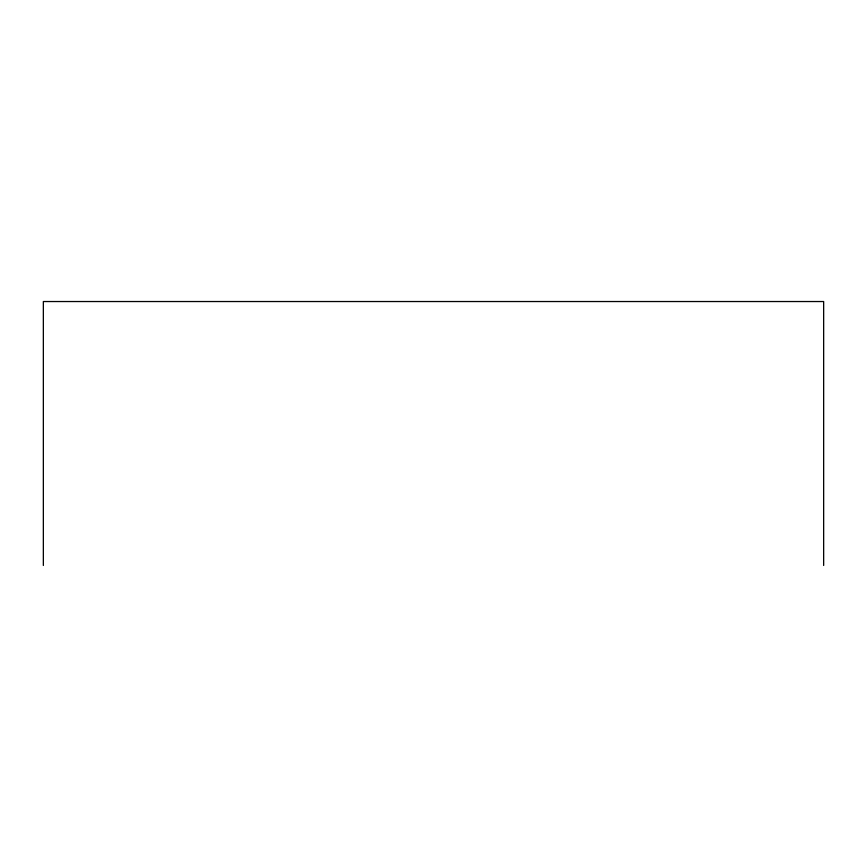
<?xml version="1.0" encoding="UTF-8"?>
<svg xmlns="http://www.w3.org/2000/svg" width="867" height="867" viewBox="0 0 867 867"><rect width="100%" height="100%" fill="white"/><g stroke="black" fill="none" stroke-linecap="round" stroke-linejoin="round"><path stroke-width="1.3" d="M823.65 565.468L823.65 301.532L43.35 301.532L43.35 565.468"/></g></svg>
